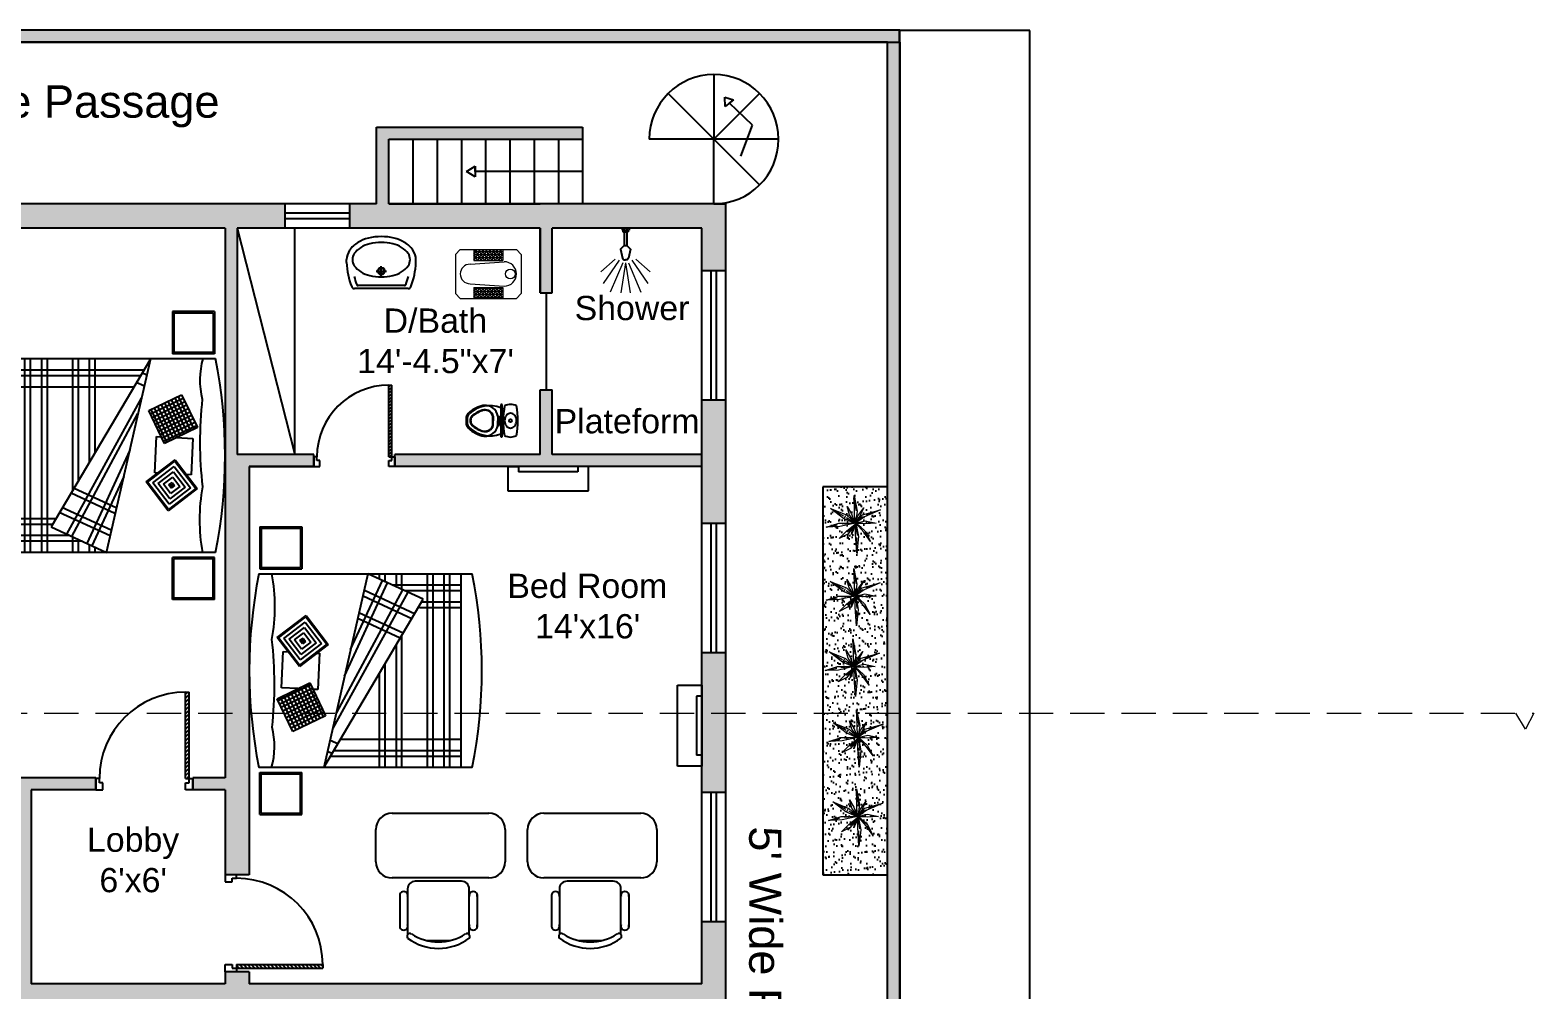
# Model space of a CAD drawing. Header units: inches. Extents: x 154 to 3537458, y 443 to 102045062.
# Drawn here: x 663 to 1221, y 1219 to 1575 of the extents above; entities that cross this region are included whole.
import ezdxf

# ---------------------------------------------------------------- set-up
doc = ezdxf.new("R2010")
doc.units = ezdxf.units.IN
doc.linetypes.add('DASHED', pattern=[19.05, 12.7, -6.35])
for name, color, linetype in [('1.Wall', 7, 'Continuous'), ('2.Door', 1, 'Continuous'), ('3.Window', 3, 'Continuous'), ('4.Stairs', 40, 'Continuous'), ('5.Hatching', 253, 'Continuous'), ('Lawn Hatch', 35, 'Continuous')]:
    doc.layers.add(name, color=color, linetype=linetype)
for name, color, linetype, lineweight in [('furniture', 8, 'Continuous', 25), ('Markings', 7, 'Continuous', 20), ('PLANT', 94, 'Continuous', 0), ('SANITRY', 8, 'Continuous', 5), ('Text', 160, 'Continuous', 20)]:
    doc.layers.add(name, color=color, linetype=linetype, lineweight=lineweight)
doc.styles.get("Standard").update_dxf_attribs({"font": 'arial.ttf'})
doc.dimstyles.get("Standard").update_dxf_attribs({"dimtxt": 12, "dimasz": 0.18, "dimexe": 0.18, "dimexo": 0.0625, "dimgap": 0.09, "dimtad": 0, "dimtih": 1, "dimtoh": 1, "dimdec": 4, "dimzin": 0, "dimdsep": 46, "dimlunit": 4, "dimtxsty": 'Standard', "dimcen": 0.09, "dimadec": 0, "dimazin": 0, "dimtfac": 1, "dimtdec": 4, "dimtofl": 0, "dimtmove": 0, "dimatfit": 3, "dimfxl": 0, "dimtolj": 1, "dimtzin": 0, "dimarcsym": 0})

# ---------------------------------------------------------------- blocks, each defined once
blk = doc.blocks.new('*U0')
at = {"layer": '4.Stairs'}
blk.add_line((0, -12), (0, 12), dxfattribs=at)
blk = doc.blocks.new('*U1')
at = {"layer": '4.Stairs', "color": 0, "linetype": 'ByBlock', "lineweight": -2, "transparency": 16777216}
for p, rotation in [((916.63, 1546.97), 180), ((908.14, 1543.45), 225), ((925.11, 1543.45), 135), ((925.11, 1526.48), 44.99999999999999), ((928.63, 1534.97), 90)]:
    blk.add_blockref('*U0', p, dxfattribs=dict(at, rotation=rotation))
blk.add_blockref('*U0', (916.63, 1522.97), dxfattribs=at)
blk = doc.blocks.new('Door')
at = {"layer": '2.Door'}
h = blk.add_hatch(dxfattribs=at)
h.set_pattern_fill('ANSI31', color=256, scale=0.3)
h.set_pattern_definition([(45, (-1416.737, -1104.9339), (-0.6735192, 0.6735192), [])])
h.paths.add_polyline_path([(-1.25, 34), (-2.5, 34), (-2.5, 4), (-1.25, 4)])
for p, q in [((-2.5, 4), (-2.5, 34)), ((-2.5, 34), (-1.25, 34)), ((-1.25, 4), (-1.25, 34)), ((-33.75, 4), (-33.75, 0)), ((-32.5, 4), (-33.75, 4)), ((-33.75, 0), (-31.25, 0)), ((-32.5, 2.5), (-32.5, 4)), ((-31.25, 2.5), (-32.5, 2.5)), ((-31.25, 0), (-31.25, 2.5)), ((-2.5, 4), (0, 4)), ((-2.5, 0), (-2.5, 2.5)), ((-2.5, 2.5), (-1.25, 2.5)), ((0, 0), (-2.5, 0)), ((-1.25, 2.5), (-1.25, 4)), ((0, 4), (0, 0))]:
    blk.add_line(p, q, dxfattribs=at)
blk.add_arc((-2.5, 4), 30, 90, 180, dxfattribs=at)
blk = doc.blocks.new('Window 1')
at = {"layer": '3.Window'}
for p, q in [((0, 9), (0, 0)), ((24, 9), (24, 0)), ((24, 5.5), (0, 5.5)), ((24, 3.5), (0, 3.5))]:
    blk.add_line(p, q, dxfattribs=at)
blk = doc.blocks.new('Window 2')
at = {"layer": '3.Window'}
for p, q in [((9, 48), (0, 48)), ((3.5, 0), (3.5, 48)), ((5.5, 0), (5.5, 48)), ((9, 0), (0, 0))]:
    blk.add_line(p, q, dxfattribs=at)
blk = doc.blocks.new('A$C14131CE2')
for p, q in [((-0.01, 0), (-0.01, 0.124)), ((0.01, 0.124), (-0.01, 0.124)), ((0.01, 0), (0.01, 0.124)), ((-0.025, 0), (-0.025, 0.015)), ((0.025, 0.015), (-0.025, 0.015)), ((-0.018, 0.015), (-0.018, 0.027)), ((0.018, 0.027), (-0.018, 0.027)), ((0.018, 0.015), (0.018, 0.027)), ((0.025, 0), (0.025, 0.015))]:
    blk.add_line(p, q)
for points in [[(-0.01, 0.124), (-0.035, 0.15), (-0.022, 0.214), (-0.011, 0.225), (0, 0.225)], [(0.01, 0.124), (0.035, 0.15), (0.022, 0.214), (0.011, 0.225), (0, 0.225)]]:
    blk.add_lwpolyline(points)
at = {"layer": 'SANITRY'}
for p, q in [((-0.02, 0.246), (-0.109, 0.453)), ((0, 0.246), (-0.034, 0.459)), ((0, 0.246), (0.034, 0.459)), ((0.02, 0.246), (0.109, 0.453)), ((-0.044, 0.227), (-0.159, 0.393)), ((0.044, 0.227), (0.159, 0.393)), ((-0.073, 0.219), (-0.175, 0.309)), ((0.073, 0.219), (0.175, 0.309))]:
    blk.add_line(p, q, dxfattribs=at)
blk = doc.blocks.new('BED-DB-1')
for p, q in [((-53.73, -3.74), (-38.73, -3.74)), ((-53.73, -3.74), (-53.73, -18.74)), ((-53.23, -4.24), (-39.23, -4.24)), ((-53.23, -4.24), (-53.23, -18.24)), ((-39.23, -4.24), (-39.23, -18.24)), ((-38.73, -3.74), (-38.73, -18.74)), ((-37, -79.41), (-37, -3.41)), ((32, -3.41), (32, -79.41)), ((48.73, -3.74), (33.73, -3.74)), ((33.73, -3.74), (33.73, -18.74)), ((48.23, -4.24), (34.23, -4.24)), ((34.23, -4.24), (34.23, -18.24)), ((48.23, -4.24), (48.23, -18.24)), ((48.73, -3.74), (48.73, -18.74)), ((-24.17, -15.51), (-12.5, -9.87)), ((-7.59, -21.9), (-13.23, -10.23)), ((-12.5, -9.87), (-6.86, -21.55)), ((-1.02, -17.82), (9.26, -9.94)), ((-0.55, -17.89), (9.2, -10.41)), ((9.2, -10.41), (16.68, -20.16)), ((9.26, -9.94), (17.15, -20.22)), ((-18.54, -27.18), (-24.17, -15.51)), ((-23.58, -16.72), (-11.91, -11.09)), ((-23, -17.94), (-11.32, -12.31)), ((-17.32, -26.59), (-22.95, -14.92)), ((-22.41, -19.15), (-10.74, -13.52)), ((-21.82, -20.37), (-10.15, -14.74)), ((-16.11, -26.01), (-21.74, -14.33)), ((-21.24, -21.59), (-9.56, -15.95)), ((-14.89, -25.42), (-20.52, -13.75)), ((-13.67, -24.83), (-19.31, -13.16)), ((-12.46, -24.25), (-18.09, -12.57)), ((-11.24, -23.66), (-16.87, -11.99)), ((-10.03, -23.07), (-15.66, -11.4)), ((-8.81, -22.49), (-14.44, -10.81)), ((-8.91, -17.3), (-8.63, -11.44)), ((-8.63, -11.44), (4.31, -12.05)), ((1.34, -18.14), (8.95, -12.3)), ((3.24, -18.39), (8.7, -14.2)), ((3.24, -18.39), (8.7, -14.2)), ((3.24, -18.39), (8.7, -14.2)), ((4.31, -12.05), (4.23, -13.8)), ((8.7, -14.2), (12.89, -19.66)), ((8.7, -14.2), (12.89, -19.66)), ((8.7, -14.2), (12.89, -19.66)), ((8.95, -12.3), (14.78, -19.91)), ((-53.73, -18.74), (-38.73, -18.74)), ((-53.23, -18.24), (-39.23, -18.24)), ((-20.65, -22.8), (-8.98, -17.17)), ((-20.06, -24.02), (-8.39, -18.39)), ((-19.48, -25.23), (-7.8, -19.6)), ((-18.89, -26.45), (-7.22, -20.82)), ((6.86, -28.11), (-1.02, -17.82)), ((6.93, -27.64), (-0.55, -17.89)), ((7.18, -25.74), (1.34, -18.14)), ((7.43, -23.85), (3.24, -18.39)), ((7.43, -23.85), (3.24, -18.39)), ((7.43, -23.85), (3.24, -18.39)), ((5.13, -18.64), (8.45, -16.09)), ((7.68, -21.96), (5.13, -18.64)), ((17.15, -20.22), (6.86, -28.11)), ((16.68, -20.16), (6.93, -27.64)), ((7.02, -18.89), (8.2, -17.98)), ((7.02, -18.89), (8.2, -17.98)), ((7.93, -20.06), (7.02, -18.89)), ((7.93, -20.06), (7.02, -18.89)), ((14.78, -19.91), (7.18, -25.74)), ((12.89, -19.66), (7.43, -23.85)), ((12.89, -19.66), (7.43, -23.85)), ((12.89, -19.66), (7.43, -23.85)), ((7.5, -18.95), (8.14, -18.46)), ((7.99, -19.59), (7.5, -18.95)), ((11, -19.41), (7.68, -21.96)), ((9.1, -19.16), (7.93, -20.06)), ((9.1, -19.16), (7.93, -20.06)), ((8.63, -19.1), (7.99, -19.59)), ((8.14, -18.46), (8.63, -19.1)), ((8.2, -17.98), (9.1, -19.16)), ((8.2, -17.98), (9.1, -19.16)), ((8.45, -16.09), (11, -19.41)), ((48.73, -18.74), (33.73, -18.74)), ((48.23, -18.24), (34.23, -18.24)), ((32, -42.24), (-37, -26.49)), ((-37, -26.49), (22.9, -61.96)), ((-6.86, -21.55), (-18.54, -27.18)), ((-9.25, -24.38), (-9.17, -22.66)), ((3.69, -25), (-9.25, -24.38)), ((3.74, -24.03), (3.69, -25)), ((-33, -75.29), (-33, -28.86)), ((-31.14, -27.89), (-31.95, -29.64)), ((-31, -75.29), (-31, -30.04)), ((-27.23, -28.82), (-28.58, -31.74)), ((-22.93, -29.85), (25.42, -56.51)), ((-17.44, -31.16), (26.25, -54.69)), ((-33, -75.29), (-33, -33.05)), ((-27, -75.29), (-27, -32.41)), ((-4.48, -33.91), (28.77, -49.25)), ((4.97, -36.07), (29.6, -47.43)), ((9.06, -53.76), (15.96, -38.82)), ((10.79, -54.79), (17.96, -39.25)), ((15.87, -58.11), (23.98, -40.53)), ((17.63, -59.07), (25.98, -40.96)), ((22.9, -61.96), (32, -42.24)), ((-3.65, -46.24), (-37, -46.24)), ((32, -46.24), (30.16, -46.24)), ((-0.27, -48.24), (-37, -48.24)), ((6.48, -52.24), (-37, -52.24)), ((32, -52.24), (27.39, -52.24)), ((28, -50.91), (28, -75.29)), ((32, -48.24), (29.23, -48.24)), ((9.86, -54.24), (-37, -54.24)), ((26, -55.25), (26, -75.29)), ((32, -54.24), (26.47, -54.24)), ((32, -63.29), (-37, -63.29)), ((20, -60.62), (20, -75.29)), ((22, -61.54), (22, -75.29)), ((22.9, -61.96), (22.9, -61.96)), ((32, -65.29), (-37, -65.29)), ((32, -69.29), (-37, -69.29)), ((32, -71.29), (-37, -71.29)), ((32, -75.29), (-37, -75.29))]:
    blk.add_line(p, q)
for centre, radius, start, end in [((-2.5, -176.28), 176.28, 78.7139, 101.2861), ((-29.4, 18.64), 27.61, 254.0315, 284.2133), ((-7.41, 128), 136.97, 263.6215, 276.7028), ((20.34, 55.64), 64.75, 259.5357, 280.3507), ((-2.5, 93.46), 176.28, 258.7139, 281.2861)]:
    blk.add_arc(centre, radius, start, end)
blk = doc.blocks.new('WB')
at = {"layer": 'furniture'}
for p, q in [((-9.33, 0), (9.33, 0)), ((-8.05, -1), (8.05, -1)), ((0, -4.22), (0, -7.79)), ((-12, -9), (-12, -10)), ((1.77, -6.03), (-1.8, -6.03)), ((12, -9), (12, -10))]:
    blk.add_line(p, q, dxfattribs=at)
blk.add_lwpolyline([(0, -4, 0.060974), (-4.01, -4.49, 0.074343), (-7.07, -5.76, 0.106943), (-9.35, -7.89, 0.152216), (-10, -10, 0.152216), (-9.35, -12.11, 0.106943), (-7.07, -14.24, 0.074343), (-4.01, -15.51, 0.060974), (0, -16, 0.060974), (4, -15.51, 0.074343), (7.07, -14.24, 0.106943), (9.34, -12.11, 0.152216), (10, -10, 0.152216), (9.34, -7.89, 0.106943), (7.07, -5.76, 0.074343), (4, -4.49, 0.060974)], format="xyb", close=True, dxfattribs=at)
blk.add_lwpolyline([(-12, -10, 0.152216), (-10.99, -13.25, 0.106943), (-8.1, -15.96, 0.074343), (-4.49, -17.45, 0.060974), (0, -18, 0.060974), (4.48, -17.45, 0.074343), (8.1, -15.96, 0.106943), (10.98, -13.25, 0.152216), (12, -10, 0.152216)], format="xyb", dxfattribs=at)
for radius in [1.25, 1]:
    blk.add_circle((0, -6.03), radius, dxfattribs=at)
for centre, radius, start, end in [((-9.33, -1), 1, 90, 158.5262), ((9.33, -1), 1, 21.4738, 90), ((13.29, -9.9), 25.31, 158.5262, 177.967), ((13.29, -9.53), 23.31, 159.3794, 166.7677), ((-8.05, -1.5), 0.5, 90, 159.3794), ((8.05, -1.5), 0.5, 20.6206, 90), ((-13.29, -9.53), 23.31, 13.2323, 20.6206), ((-13.29, -9.9), 25.31, 2.033, 21.4738)]:
    blk.add_arc(centre, radius, start, end, dxfattribs=at)
blk = doc.blocks.new('*X15')
at = {"color": 0}
for p, q in [((2283.21, 1252.14), (2284.61, 1254.56)), ((2283.21, 1253.75), (2295.21, 1253.75)), ((2284.83, 1250.06), (2283.21, 1252.86)), ((2283.21, 1252.5), (2295.21, 1252.5)), ((2283.46, 1250.06), (2286.05, 1254.56)), ((2286.27, 1250.06), (2283.67, 1254.56)), ((2284.9, 1250.06), (2287.5, 1254.56)), ((2287.71, 1250.06), (2285.12, 1254.56)), ((2286.34, 1250.06), (2288.94, 1254.56)), ((2289.16, 1250.06), (2286.56, 1254.56)), ((2287.79, 1250.06), (2290.39, 1254.56)), ((2290.6, 1250.06), (2288, 1254.56)), ((2289.23, 1250.06), (2291.83, 1254.56)), ((2292.04, 1250.06), (2289.45, 1254.56)), ((2290.67, 1250.06), (2293.27, 1254.56)), ((2293.49, 1250.06), (2290.89, 1254.56)), ((2292.12, 1250.06), (2294.72, 1254.56)), ((2294.93, 1250.06), (2292.33, 1254.56)), ((2293.56, 1250.06), (2295.21, 1252.92)), ((2295.21, 1252.08), (2293.78, 1254.56)), ((2283.21, 1251.25), (2295.21, 1251.25)), ((2283.38, 1250.06), (2283.21, 1250.36)), ((2295, 1250.06), (2295.21, 1250.42))]:
    blk.add_line(p, q, dxfattribs=at)
blk = doc.blocks.new('*X16')
at = {"color": 0}
for p, q in [((2283.21, 1234.64), (2285.77, 1239.06)), ((2283.21, 1237.14), (2284.32, 1239.06)), ((2286.56, 1234.56), (2283.96, 1239.06)), ((2284.61, 1234.56), (2287.21, 1239.06)), ((2288, 1234.56), (2285.4, 1239.06)), ((2286.05, 1234.56), (2288.65, 1239.06)), ((2289.45, 1234.56), (2286.85, 1239.06)), ((2287.5, 1234.56), (2290.1, 1239.06)), ((2290.89, 1234.56), (2288.29, 1239.06)), ((2288.94, 1234.56), (2291.54, 1239.06)), ((2292.33, 1234.56), (2289.73, 1239.06)), ((2290.39, 1234.56), (2292.98, 1239.06)), ((2293.78, 1234.56), (2291.18, 1239.06)), ((2291.83, 1234.56), (2294.43, 1239.06)), ((2295.21, 1234.58), (2292.62, 1239.06)), ((2295.21, 1237.08), (2294.06, 1239.06)), ((2283.21, 1238.75), (2295.21, 1238.75)), ((2285.12, 1234.56), (2283.21, 1237.86)), ((2283.21, 1237.5), (2295.21, 1237.5)), ((2283.21, 1236.25), (2295.21, 1236.25)), ((2283.67, 1234.56), (2283.21, 1235.36)), ((2283.21, 1235), (2295.21, 1235)), ((2293.27, 1234.56), (2295.21, 1237.92)), ((2294.72, 1234.56), (2295.21, 1235.42))]:
    blk.add_line(p, q, dxfattribs=at)
blk = doc.blocks.new('WC SEAT')
at = {"layer": 'SANITRY'}
for p, q in [((-8, 22.5), (-10, 20.5)), ((-10, 20.5), (-10, -2.5)), ((8, 22.5), (-8, 22.5)), ((10, 20.5), (8, 22.5)), ((10, 20.5), (10, -2.5)), ((-5.5, 15), (-10, 15)), ((-5.5, 15), (-5.5, 3)), ((-4, 16.5), (-5, 2.5)), ((4, 16.5), (5, 2.5)), ((5.5, 15), (5.5, 3)), ((10, 15), (5.5, 15)), ((-5.5, 3), (-10, 3)), ((10, 3), (5.5, 3)), ((-8, -4.5), (-10, -2.5)), ((8, -4.5), (-8, -4.5)), ((8, -4.5), (10, -2.5))]:
    blk.add_line(p, q, dxfattribs=at)
blk.add_circle((0, 0), 2, dxfattribs=at)
for centre, radius, start, end in [((0, 16.5), 4, 0, 180), ((0, 2.5), 5, 180, 0)]:
    blk.add_arc(centre, radius, start, end, dxfattribs=at)
at = {"layer": 'SANITRY', "rotation": 270}
for name in ['*X16', '*X15']:
    blk.add_blockref(name, (-1244.56, 2298.21), dxfattribs=at)
blk = doc.blocks.new('WC2')
for p, q in [((-11.07, 24.56), (-11.32, 24.33)), ((-10.75, 24.17), (-10.96, 23.99)), ((-5.64, 25.52), (-9.29, 25.53)), ((-5.64, 25.02), (-9.29, 25.03)), ((-3.61, 24.31), (-3.87, 24.54)), ((0.77, 7.94), (-15.73, 7.98)), ((-15.73, 7.98), (-15.73, 7.23)), ((-9.88, 9.53), (-7.54, 9.52)), ((-9.88, 9.53), (-9.88, 8.78)), ((-9.88, 8.78), (-7.54, 8.77)), ((-9.87, 12.03), (-7.54, 12.02)), ((-9.87, 11.78), (-7.54, 11.77)), ((-5.14, 8.76), (-7.48, 8.77)), ((-7.47, 12.02), (-5.13, 12.01)), ((-5.13, 11.76), (-7.47, 11.77)), ((-5.14, 9.51), (-7.47, 9.52)), ((-5.14, 9.51), (-5.14, 8.76)), ((0.77, 7.19), (0.77, 7.94)), ((-15.73, 7.48), (0.77, 7.44)), ((-15.73, 7.23), (0.77, 7.19))]:
    blk.add_line(p, q)
blk.add_lwpolyline([(-3.74, 3.01, 0.120011), (-4.01, 4.12, 0.104957), (-4.83, 5.13, 0.088923), (-6.01, 5.78, 0.080167), (-7.48, 6.02, 0.080167), (-8.95, 5.79, 0.088923), (-10.14, 5.15, 0.104957), (-10.97, 4.14, 0.120011), (-11.24, 3.03, 0.120011), (-10.97, 1.92, 0.104957), (-10.15, 0.91, 0.088923), (-8.97, 0.26, 0.080167), (-7.5, 0.02, 0.080167), (-6.03, 0.25, 0.088923), (-4.85, 0.89, 0.104957), (-4.02, 1.9, 0.120011)], format="xyb", close=True)
blk.add_circle((-7.49, 3.02), 0.75)
for centre, radius, start, end in [((0.14, 13.51), 15.77, 136.64147, 168.89213), ((0.14, 13.51), 15.27, 136.64147, 201.21804), ((-7.52, 20.14), 5.66, 108.18785, 128.72999), ((-7.52, 20.14), 5.16, 108.18785, 128.72999), ((-7.52, 20.14), 3.41, 89.64851, 128.72999), ((-7.52, 20.14), 3.16, 89.64851, 128.72999), ((-7.43, 20.14), 3.41, 50.95184, 90.03331), ((-7.43, 20.14), 3.16, 50.95184, 90.03331), ((-7.43, 20.14), 5.16, 50.95184, 71.49397), ((-7.43, 20.14), 5.66, 50.95184, 71.49397), ((-15.14, 13.55), 15.27, 338.46379, 43.04036), ((-15.14, 13.55), 15.77, 10.78969, 43.04036), ((-8.69, 15.94), 6.59, 174.76004, 259.63864), ((-8.69, 15.94), 4.34, 172.11064, 253.25358), ((0.14, 13.51), 13.52, 136.64147, 166.79545), ((-8.69, 15.94), 4.09, 171.63458, 253.25358), ((0.14, 13.51), 13.27, 136.64147, 166.79545), ((-15.14, 13.55), 13.27, 12.88638, 43.04036), ((-15.14, 13.55), 13.52, 12.88638, 43.04036), ((-6.29, 15.93), 6.59, 280.04318, 4.92179), ((-6.29, 15.93), 4.09, 286.42825, 8.04724), ((-6.29, 15.93), 4.34, 286.42825, 7.57119), ((-9.37, 3.03), 6.38, 151.76843, 207.9134), ((-7.4, 37.15), 37.88, 258.41973, 281.2621), ((-7.59, -31.1), 37.88, 78.41973, 101.2621), ((0.14, 13.51), 15.27, 204.27422, 208.02477), ((-15.14, 13.55), 15.27, 331.69896, 335.40761), ((-5.62, 3.02), 6.38, 331.76843, 27.9134)]:
    blk.add_arc(centre, radius, start, end)
blk = doc.blocks.new('CHAIR1')
for p, q in [((-3, 12), (-20, 12)), ((-17.88, 15.04), (-5.12, 15.04)), ((-23, 9), (-23, -9)), ((0, -4.73), (0, 4.73)), ((-20, -12), (-3, -12)), ((-17.88, -15), (-5.12, -15))]:
    blk.add_line(p, q)
for centre, radius, start, end in [((-20, 9), 3, 90, 180), ((-17.44, 13.54), 1.56, 73.7398, 286.2602), ((-5.56, 13.54), 1.56, 253.7398, 106.2602), ((-3, 9), 3, 76.43284, 90), ((-1.54, 11.12), 1.1, 53.30994, 212.02741), ((-16.89, 0), 20, 323.1301, 36.8699), ((-19.06, 0), 19.64, 327.57575, 32.42425), ((-20, -9), 3, 180, 270), ((-1.54, -11.12), 1.1, 147.97259, 306.69006), ((-17.44, -13.5), 1.56, 73.7398, 286.2602), ((-5.56, -13.5), 1.56, 253.7398, 106.2602), ((-3, -9), 3, 270, 283.56716)]:
    blk.add_arc(centre, radius, start, end)
blk = doc.blocks.new('A.C')
at = {"layer": 'furniture'}
for p, q in [((0, 9), (-30, 9)), ((-30, 9), (-30, 0)), ((0, 0), (0, 9)), ((-30, 0), (0, 0)), ((-30, 0), (-26, 0)), ((-26, 2), (-4, 2)), ((-26, 0), (-26, 2)), ((-4, 0), (-4, 2)), ((0, 0), (-4, 0))]:
    blk.add_line(p, q, dxfattribs=at)
blk = doc.blocks.new('*D32')
at = {"layer": 'Defpoints', "color": 0, "transparency": 16777216}
for p in [(985.63, 1575.47), (1033.82, 1575.47), (985.63, 495.47)]:
    blk.add_point(p, dxfattribs=at)
at = {"layer": 'Text', "color": 0, "lineweight": -2, "transparency": 16777216}
for p, q in [((985.69, 1575.47), (1034, 1575.47)), ((1033.82, 1575.29), (1033.82, 1041.68)), ((1033.82, 495.65), (1033.82, 1029.25)), ((985.69, 495.47), (1034, 495.47))]:
    blk.add_line(p, q, dxfattribs=at)
at = {"layer": 'Text', "color": 0, "transparency": 16777216}
for points in [[(1033.79, 1575.29), (1033.85, 1575.29), (1033.82, 1575.47)], [(1033.79, 495.65), (1033.85, 495.65), (1033.82, 495.47)]]:
    blk.add_solid(points, dxfattribs=at)
at = {"layer": 'Text', "color": 0, "transparency": 16777216, "insert": (1033.82, 1035.47), "char_height": 12, "attachment_point": 5}
blk.add_mtext("\\A1;90'", dxfattribs=at)
blk = doc.blocks.new('0Q62D')
at = {"color": 0, "linetype": 'ByBlock'}
for p, q in [((-0.33, 0.67), (-0.16, 0.38)), ((-0.24, 0.34), (-0.33, 0.67)), ((-0.05, 1.11), (0.07, 0.48)), ((-0.03, 0.53), (-0.05, 1.11)), ((-0.03, 0.96), (0.02, 0.52)), ((0.1, 0.29), (0.34, 0.61)), ((0.34, 0.61), (0.15, 0.24)), ((-1.16, -0.15), (-0.66, 0.01)), ((-0.99, 0.59), (-0.35, 0.33)), ((-0.47, 0.19), (-0.99, 0.59)), ((-0.47, 0.28), (-0.92, 0.55)), ((-0.66, 0.01), (-0.05, 0.01)), ((-0.01, 0.01), (-0.62, -0.13)), ((-0.05, 0.01), (-0.47, 0.19)), ((-0.44, 0.21), (-0.38, 0.31)), ((-0.09, 0.04), (-0.36, 0.22)), ((-0.35, 0.33), (0, 0)), ((0, 0), (-0.24, 0.34)), ((-0.16, 0.38), (-0.02, 0.02)), ((0.01, 0), (-0.09, -0.29)), ((-0.02, 0.02), (-0.03, 0.53)), ((0.07, 0.48), (0, 0.01)), ((0, 0.01), (0.1, 0.29)), ((0.36, 0.26), (0, 0.01)), ((0, 0.01), (0.39, 0.1)), ((0, -0.42), (0.01, 0)), ((0.02, 0.52), (0.05, 0.51)), ((0.02, 0.01), (0.12, -0.52)), ((0.33, -0.36), (0.02, 0.01)), ((0.03, 0.05), (0.28, 0.34)), ((0.15, 0.24), (0.03, 0.05)), ((0.04, 0.01), (0.28, 0.02)), ((0.08, 0.09), (0.31, 0.27)), ((0.28, 0.34), (1, 0.54)), ((1, 0.54), (0.36, 0.26)), ((0.39, 0.1), (0.83, 0.01)), ((0.83, 0.01), (0.39, -0.02)), ((1, 0.54), (0.41, 0.33)), ((0.77, 0.01), (0.5, 0.01)), ((-1.16, -0.15), (-0.72, -0.06)), ((-0.62, -0.13), (-1.16, -0.15)), ((-0.64, -0.6), (-0.35, -0.31)), ((-0.3, -0.43), (-0.64, -0.6)), ((-0.2, -0.01), (-0.53, -0.04)), ((-0.35, -0.31), (-0.01, -0.04)), ((-0.04, -0.06), (-0.31, -0.35)), ((0, -0.03), (-0.3, -0.43)), ((-0.16, -0.45), (-0.12, -0.23)), ((-0.09, -0.29), (-0.16, -0.45)), ((-0.12, -0.23), (0, -0.03)), ((0.05, -1.18), (0, -0.42)), ((0.02, -0.06), (0.07, -0.48)), ((0.04, -1.08), (0.05, -0.56)), ((0.05, -0.01), (0.37, -0.3)), ((0.39, -0.02), (0.05, -0.01)), ((0.12, -0.52), (0.05, -1.18)), ((0.6, -0.73), (0.33, -0.36)), ((0.37, -0.3), (0.6, -0.73)), ((0.49, -0.56), (0.38, -0.38))]:
    blk.add_line(p, q, dxfattribs=at)

msp = doc.modelspace()

# ---------------------------------------------------------------- hatches: boundary and pattern name
at = {"layer": '5.Hatching'}
h = msp.add_hatch(color=256, dxfattribs=at)
h.dxf.hatch_style = 1
h.paths.add_polyline_path([(976.62948, 499.9657), (385.62948, 499.9657), (385.62948, 495.4657), (976.62948, 495.4657)])
h.paths.add_polyline_path([(985.62948, 1570.9657), (981.12948, 1570.9657), (981.12948, 849.4657), (985.62948, 849.4657)])
h.paths.add_polyline_path([(985.61631, 1575.4657), (390.12948, 1575.4657), (390.12948, 1570.9657), (985.61631, 1570.9657)])
h.paths.add_polyline_path([(390.12948, 1575.4657), (385.62948, 1575.4657), (385.62948, 499.9657), (390.12948, 499.9657)])
h = msp.add_hatch(color=256, dxfattribs=at)
h.dxf.hatch_style = 1
h.paths.add_polyline_path([(757.30039, 1510.9657), (514.62948, 1510.9657), (514.62948, 1501.9657), (735.12948, 1501.9657), (735.12948, 1297.9657), (723.12948, 1297.9657), (723.12948, 1293.4657), (735.12948, 1293.4657), (735.12948, 1261.9657), (739.39615, 1261.9657), (744.12948, 1261.9657), (744.12948, 1413.4657), (768.12948, 1413.4657), (768.12948, 1417.02126), (768.12948, 1417.9657), (739.62948, 1417.9657), (739.62948, 1501.9657), (757.30039, 1501.9657)])
h.paths.add_polyline_path([(921.12948, 1510.9657), (916.62948, 1510.9657), (795.87948, 1510.9657), (795.87948, 1534.9657), (867.87948, 1534.9657), (867.87948, 1539.4657), (791.37948, 1539.4657), (791.37948, 1510.9657), (781.30039, 1510.9657), (781.30039, 1501.9657), (852.12948, 1501.9657), (852.12948, 1477.9657), (856.62948, 1477.9657), (856.62948, 1501.9657), (912.12948, 1501.9657), (912.12948, 1486.12973), (921.12948, 1486.12973)])
h.paths.add_polyline_path([(921.12948, 1438.12973), (912.12948, 1438.12973), (912.12948, 1392.33303), (921.12948, 1392.33303)])
h.paths.add_polyline_path([(912.12948, 1417.9657), (856.62948, 1417.9657), (856.62948, 1441.9657), (852.12948, 1441.9657), (852.12948, 1417.9657), (798.12948, 1417.9657), (798.12948, 1413.4657), (912.12948, 1413.4657)])
h = msp.add_hatch(color=256, dxfattribs=at)
h.dxf.hatch_style = 1
h.paths.add_polyline_path([(687.12948, 1297.9657), (653.48007, 1297.9657), (653.48007, 1293.4657), (658.62948, 1293.4657), (658.62948, 1225.9657), (519.12948, 1225.9657), (519.12948, 1285.9657), (514.62948, 1285.9657), (514.62948, 1225.9657), (459.12948, 1225.9657), (459.12948, 1285.9657), (450.12948, 1285.9657), (450.12948, 1198.4072), (459.12948, 1198.4072), (459.12948, 1216.9657), (654.12948, 1216.9657), (654.12948, 1187.62113), (663.12948, 1187.62113), (663.12948, 1212.4657), (912.12948, 1212.4657), (912.12948, 1175.7157), (921.12948, 1175.7157), (921.12948, 1244.51579), (912.12948, 1244.51579), (912.12948, 1221.4657), (744.12948, 1221.4657), (744.12948, 1225.9657), (735.12948, 1225.9657), (735.12948, 1221.4657), (663.12948, 1221.4657), (663.12948, 1293.4657), (687.12948, 1293.4657)])
h.paths.add_polyline_path([(570.12948, 1387.9657), (459.12948, 1387.9657), (459.12948, 1444.9657), (450.12948, 1444.9657), (450.12948, 1357.9657), (459.12948, 1357.9657), (459.12948, 1378.9657), (471.12948, 1378.9657), (471.12948, 1383.4657), (549.12948, 1383.4657), (549.12948, 1378.9657), (561.12948, 1378.9657), (561.12948, 1293.4657), (581.48007, 1293.4657), (581.48007, 1297.9657), (570.12948, 1297.9657)])
h = msp.add_hatch(color=256, dxfattribs=at)
h.dxf.hatch_style = 1
h.paths.add_polyline_path([(921.12948, 1344.33303), (912.12948, 1344.33303), (912.12948, 1292.51579), (921.12948, 1292.51579)])
at = {"layer": 'Lawn Hatch'}
h = msp.add_hatch(dxfattribs=at)
h.set_pattern_fill('AR-SAND', color=256, scale=0.09)
h.paths.add_polyline_path([(981.12948, 1405.97635), (957.12948, 1405.97635), (957.12948, 1261.97635), (981.12948, 1261.97635)])

# ---------------------------------------------------------------- linework, layer by layer
for p, q in [((985.61631, 1575.4657), (985.62948, 1575.4657)), ((985.62948, 1575.4657), (985.62948, 1575.46228)), ((916.62948, 1510.9657), (921.12948, 1510.9657)), ((739.62948, 1501.9657), (761.06758, 1417.9657)), ((761.06758, 1417.9657), (761.06758, 1501.9657)), ((981.12948, 1405.97635), (957.12948, 1405.97635)), ((957.12948, 1405.97635), (957.12948, 1261.97635)), ((957.12948, 1261.97635), (981.12948, 1261.97635))]:
    msp.add_line(p, q)
at = {"layer": '1.Wall'}
for p, q in [((985.62948, 1575.4657), (385.62948, 1575.4657)), ((985.62948, 495.4657), (985.62948, 1575.4657)), ((981.12948, 1570.9657), (390.12948, 1570.9657)), ((981.12948, 849.4657), (981.12948, 1570.9657)), ((791.37948, 1510.9657), (450.12948, 1510.9657)), ((921.12948, 1510.9657), (795.87948, 1510.9657)), ((795.87948, 1510.9657), (852.12948, 1510.9657)), ((921.12948, 849.4657), (921.12948, 1510.9657)), ((735.12948, 1501.9657), (459.12948, 1501.9657)), ((735.12948, 1501.9657), (735.12948, 1297.9657)), ((739.62948, 1501.9657), (739.62948, 1417.9657)), ((852.12948, 1501.9657), (739.62948, 1501.9657)), ((852.12948, 1501.9657), (852.12948, 1477.9657)), ((852.12948, 1477.9657), (852.12948, 1501.9657)), ((912.12948, 1501.9657), (856.62948, 1501.9657)), ((856.62948, 1477.9657), (856.62948, 1501.9657)), ((912.12948, 1221.4657), (912.12948, 1501.9657)), ((852.12948, 1477.9657), (856.62948, 1477.9657)), ((854.37948, 1477.9657), (854.37948, 1441.9657)), ((852.12948, 1417.9657), (852.12948, 1441.9657)), ((852.12948, 1417.9657), (852.12948, 1441.9657)), ((852.12948, 1441.9657), (856.62948, 1441.9657)), ((856.62948, 1417.9657), (856.62948, 1441.9657)), ((735.12948, 1413.4657), (735.12948, 1297.9657)), ((768.12948, 1417.9657), (739.62948, 1417.9657)), ((744.12948, 1413.4657), (744.12948, 1261.9657)), ((744.12948, 1413.4657), (768.12948, 1413.4657)), ((768.12948, 1413.4657), (744.12948, 1413.4657)), ((768.12948, 1413.4657), (768.12948, 1417.9657)), ((798.12948, 1413.4657), (798.12948, 1417.9657)), ((852.12948, 1417.9657), (798.12948, 1417.9657)), ((912.12948, 1413.4657), (798.12948, 1413.4657)), ((912.12948, 1417.9657), (856.62948, 1417.9657)), ((687.12948, 1297.9657), (570.12948, 1297.9657)), ((687.12948, 1293.4657), (687.12948, 1297.9657)), ((735.12948, 1297.9657), (723.12948, 1297.9657)), ((723.12948, 1293.4657), (723.12948, 1297.9657)), ((663.12948, 1293.4657), (663.12948, 1221.4657)), ((687.12948, 1293.4657), (663.12948, 1293.4657)), ((735.12948, 1293.4657), (723.12948, 1293.4657)), ((735.12948, 1293.4657), (723.12948, 1293.4657)), ((735.12948, 1293.4657), (735.12948, 1261.9657)), ((744.12948, 1261.9657), (735.12948, 1261.9657)), ((744.12948, 1225.9657), (735.12948, 1225.9657)), ((735.12948, 1225.9657), (735.12948, 1221.4657)), ((744.12948, 1225.9657), (744.12948, 1221.4657)), ((735.12948, 1221.4657), (663.12948, 1221.4657)), ((912.12948, 1221.4657), (744.12948, 1221.4657))]:
    msp.add_line(p, q, dxfattribs=at)
at = {"layer": '3.Window'}
msp.add_line((921.12948, 1244.51579), (912.12948, 1244.51579), dxfattribs=at)
at = {"layer": '4.Stairs'}
for p, q in [((920.80516, 1547.1165), (920.68383, 1550.52484)), ((920.68383, 1550.52484), (923.95968, 1549.57598)), ((923.95968, 1549.57598), (920.80516, 1547.1165)), ((922.38242, 1548.34624), (923.95968, 1549.57598)), ((930.96431, 1540.14029), (922.38242, 1548.34624)), ((791.37948, 1510.9657), (791.37948, 1539.4657)), ((791.37948, 1539.4657), (867.87948, 1539.4657)), ((867.87948, 1539.4657), (867.87948, 1534.9657)), ((926.57849, 1528.67067), (930.96431, 1540.14029)), ((795.87948, 1510.9657), (795.87948, 1534.9657)), ((795.87948, 1534.9657), (867.87948, 1534.9657)), ((804.87948, 1534.9657), (804.87948, 1510.9657)), ((813.87948, 1534.9657), (813.87948, 1510.9657)), ((822.87948, 1534.9657), (822.87948, 1510.9657)), ((831.87948, 1534.9657), (831.87948, 1510.9657)), ((840.87948, 1534.9657), (840.87948, 1510.9657)), ((849.87948, 1534.9657), (849.87948, 1510.9657)), ((858.87948, 1534.9657), (858.87948, 1510.9657)), ((867.87948, 1534.9657), (867.87948, 1510.9657)), ((916.62948, 1534.9657), (892.62948, 1534.9657)), ((824.80901, 1522.9657), (828.04983, 1524.9657)), ((828.04983, 1522.9657), (828.04983, 1524.9657)), ((828.04983, 1524.9657), (828.04983, 1520.9657)), ((828.04983, 1520.9657), (824.80901, 1522.9657)), ((867.87948, 1522.9657), (828.04983, 1522.9657)), ((921.12948, 1510.9657), (916.62948, 1510.9657)), ((921.12948, 1510.9657), (916.62948, 1510.9657)), ((921.12948, 1510.9657), (921.12948, 1510.9657))]:
    msp.add_line(p, q, dxfattribs=at)
msp.add_arc((916.62948, 1534.9657), 24, 270, 180, dxfattribs=at)
at = {"layer": '5.Hatching'}
for p, q in [((797.11817, 1284.77045), (833.11817, 1284.77045)), ((853.46055, 1284.77045), (889.46055, 1284.77045)), ((791.11817, 1266.77045), (791.11817, 1278.77045)), ((839.11817, 1278.77045), (839.11817, 1266.77045)), ((847.46055, 1266.77045), (847.46055, 1278.77045)), ((895.46055, 1278.77045), (895.46055, 1266.77045)), ((833.11817, 1260.77045), (797.11817, 1260.77045)), ((889.46055, 1260.77045), (853.46055, 1260.77045))]:
    msp.add_line(p, q, dxfattribs=at)
for points in [[(985.61631, 1575.4657), (390.12948, 1575.4657), (390.12948, 1570.9657), (985.61631, 1570.9657)], [(985.62948, 849.4657), (981.12948, 849.4657), (981.12948, 1570.9657), (985.62948, 1570.9657)]]:
    msp.add_lwpolyline(points, close=True, dxfattribs=at)
for centre, start, end in [((797.11817, 1278.77045), 90, 180), ((833.11817, 1278.77045), 0, 90), ((853.46055, 1278.77045), 90, 180), ((889.46055, 1278.77045), 0, 90), ((797.11817, 1266.77045), 180, 270), ((833.11817, 1266.77045), 270, 0), ((853.46055, 1266.77045), 180, 270), ((889.46055, 1266.77045), 270, 0)]:
    msp.add_arc(centre, 6, start, end, dxfattribs=at)
at = {"layer": 'Markings', "linetype": 'DASHED'}
msp.add_line((153.62948, 1321.9657), (1221.12948, 1321.9657), dxfattribs=at)
at = {"layer": 'Markings'}
for p, q in [((1218.05493, 1316.00145), (1214.46934, 1321.9657)), ((1221.12948, 1321.9657), (1218.05493, 1316.00145))]:
    msp.add_line(p, q, dxfattribs=at)

# ---------------------------------------------------------------- block references
at = {"layer": '2.Door'}
for p, xscale, yscale, zscale in [((798.12948, 1413.4657), 0.8888888888888675, 0.8888888888888675, 0.8888888888888675), ((723.12948, 1293.4657), 1.066666666666649, 1.066666666666649, 1.066666666666649)]:
    msp.add_blockref('Door', p, dxfattribs=dict(at, xscale=xscale, yscale=yscale, zscale=zscale))
at = {"layer": '2.Door', "xscale": 1.066666666666645, "yscale": 1.066666666666645, "zscale": 1.066666666666645, "rotation": 270}
msp.add_blockref('Door', (735.12948, 1225.9657), dxfattribs=at)
at = {"layer": '3.Window'}
for name, p in [('Window 1', (757.30039, 1501.9657)), ('Window 2', (912.12948, 1438.12973)), ('Window 2', (912.12948, 1344.33303)), ('Window 2', (912.12948, 1244.51579))]:
    msp.add_blockref(name, p, dxfattribs=at)
at = {"layer": '4.Stairs'}
msp.add_blockref('*U1', (0, 0), dxfattribs=at)
at = {"layer": '5.Hatching'}
for name, p, xscale, yscale, zscale, rotation in [('WB', (793.12641, 1479.55224), 1.070925415372754, 1.070925415372754, 0.1070925415372754, 180), ('A$C14131CE2', (883.8245, 1501.9657), 52.37252564559132, 52.37252564559132, 5.237252564559133, 180), ('WC SEAT', (841.0304, 1484.95809), 0.9059331914265956, 0.9059331914265956, 0.09059331914265956, 90), ('BED-DB-1', (735.12948, 1414.92818), 1.042797736528882, 1.042797736528882, 0.1042797736528882, 270), ('WC2', (843.33866, 1435.9569), 0.7315119284860164, 0.7315119284860164, 0.07315119284860165, 90), ('BED-DB-1', (744.12948, 1340.3227), 1.042797736528882, 1.042797736528882, 0.1042797736528882, 89.99999999999999), ('CHAIR1', (814.35234, 1237.6042), 0.9539872295795692, 0.9539872295795692, 0.09539872295795693, 270), ('CHAIR1', (870.69473, 1237.6042), 0.9539872295795692, 0.9539872295795692, 0.09539872295795693, 270)]:
    msp.add_blockref(name, p, dxfattribs=dict(at, xscale=xscale, yscale=yscale, zscale=zscale, rotation=rotation))
at = {"layer": 'furniture', "rotation": 180}
msp.add_blockref('A.C', (840.12948, 1413.4657), dxfattribs=at)
at = {"layer": 'furniture', "xscale": -1, "rotation": 90}
msp.add_blockref('A.C', (912.12948, 1302.30415), dxfattribs=at)
at = {"layer": 'PLANT', "xscale": 9.335553268741151, "yscale": 9.335553268741151, "zscale": 9.335553268741151}
for p in [(969.18645, 1392.41665), (969.09506, 1365.31151), (968.74325, 1339.12788), (970.11605, 1312.86354), (970.04594, 1283.52754)]:
    msp.add_blockref('0Q62D', p, dxfattribs=at)

# ---------------------------------------------------------------- texts
at = {"layer": 'Text', "attachment_point": 1}
for s, width, insert, char_height in [("5' Wide Passage", 124.2700277, (607.82841, 1554.95741), 12), ('\\pi20.71915;Shower', 83.6756829, (844.20117, 1476.8047), 9), ('\\pi23.53088;D/Bath\\P\\pi13.72052;14\'-4.5"x7\'', 83.6756829, (770.47644, 1472.13834), 9), ('\\pi15.82625;Plateform', 83.6756829, (841.67458, 1434.80254), 9), ("\\pi13.00223;Bed Room    \\P\\pi23.28839;14'x16'", 83.6756829, (826.93693, 1373.69223), 9), ("\\pi25.22529;Lobby\\P\\pi29.83273;6'x6'", 83.6756829, (658.62948, 1279.4775), 9)]:
    msp.add_mtext_dynamic_manual_height_columns(s, width=width, gutter_width=12.5, heights=[0], dxfattribs=dict(at, insert=insert, char_height=char_height))
at = {"layer": 'Text', "insert": (941.73963, 1279.93584), "char_height": 12, "attachment_point": 1, "rotation": 270}
msp.add_mtext_dynamic_manual_height_columns("5' Wide Passage", width=124.2700277, gutter_width=12.5, heights=[0], dxfattribs=at)

# ---------------------------------------------------------------- dimensions: what is measured, and where the dimension line sits
at = {"layer": 'Text'}
dim = msp.add_linear_dim(base=(1033.81756, 1575.4657), p1=(985.62948, 495.4657), p2=(985.62948, 1575.4657), angle=90, dimstyle='Standard', dxfattribs=at)
dim.commit()
dim.dimension.update_dxf_attribs({"geometry": '*D32', "text_midpoint": (1033.81756, 1035.4657)})

doc.saveas('drawing.dxf')
